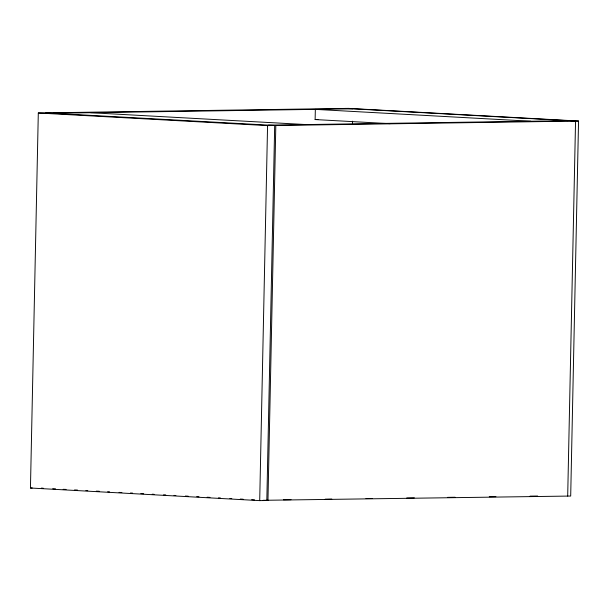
<?xml version="1.0" encoding="UTF-8"?>
<svg xmlns="http://www.w3.org/2000/svg" width="609" height="609" viewBox="0 0 609 609"><rect width="100%" height="100%" fill="white"/><g stroke="black" fill="none" stroke-linecap="round" stroke-linejoin="round"><path stroke-width="0.91" d="M38.306 112.992L267.564 125.614L274.682 125.507L266.826 500.522L259.708 500.621L30.45 488.007L38.306 112.992L45.424 112.886L275.816 125.523L578.55 121.039L570.694 496.046L263.042 500.309M259.708 500.621L267.564 125.614M267.96 500.529L275.816 125.523M390.11 123.68L315.127 119.554L315.34 109.376L530.804 121.237M352.489 124.008L352.55 121.161M567.695 496.091L575.551 121.084L345.524 108.417M45.789 112.855L348.523 108.379L578.55 121.039M53.074 113.259L352.809 108.821M315.127 119.554L317.944 119.516M268.531 125.119L568.266 120.681M30.45 488.007L32.231 487.976M283.444 499.791L291.033 499.677M325.176 499.174L331.814 499.076M365.963 498.573L372.601 498.474M406.751 497.964L414.341 497.85M447.539 497.363L455.129 497.249M489.271 496.746L495.916 496.647M530.058 496.137L537.648 496.031M90.543 112.703L306 124.563M41.359 488.106L43.254 488.212M52.724 488.738L55.571 488.89M63.146 489.309L66.099 489.415M74.519 489.933L77.488 490.047M85.884 490.557L87.78 490.664M96.306 491.136L99.32 491.25M107.671 491.76L109.567 491.866M119.044 492.384L121.884 492.544M130.41 493.008L132.541 493.077M140.831 493.587L143.671 493.739M152.197 494.211L154.092 494.318M163.57 494.835L165.762 494.904M173.991 495.406L175.879 495.513M185.357 496.038L188.196 496.19M196.722 496.662L198.983 496.731M207.144 497.233L209.991 497.393M218.517 497.858L220.405 497.964M229.882 498.482L231.778 498.588M240.304 499.06L243.143 499.213M251.669 499.684L254.516 499.844"/></g></svg>
